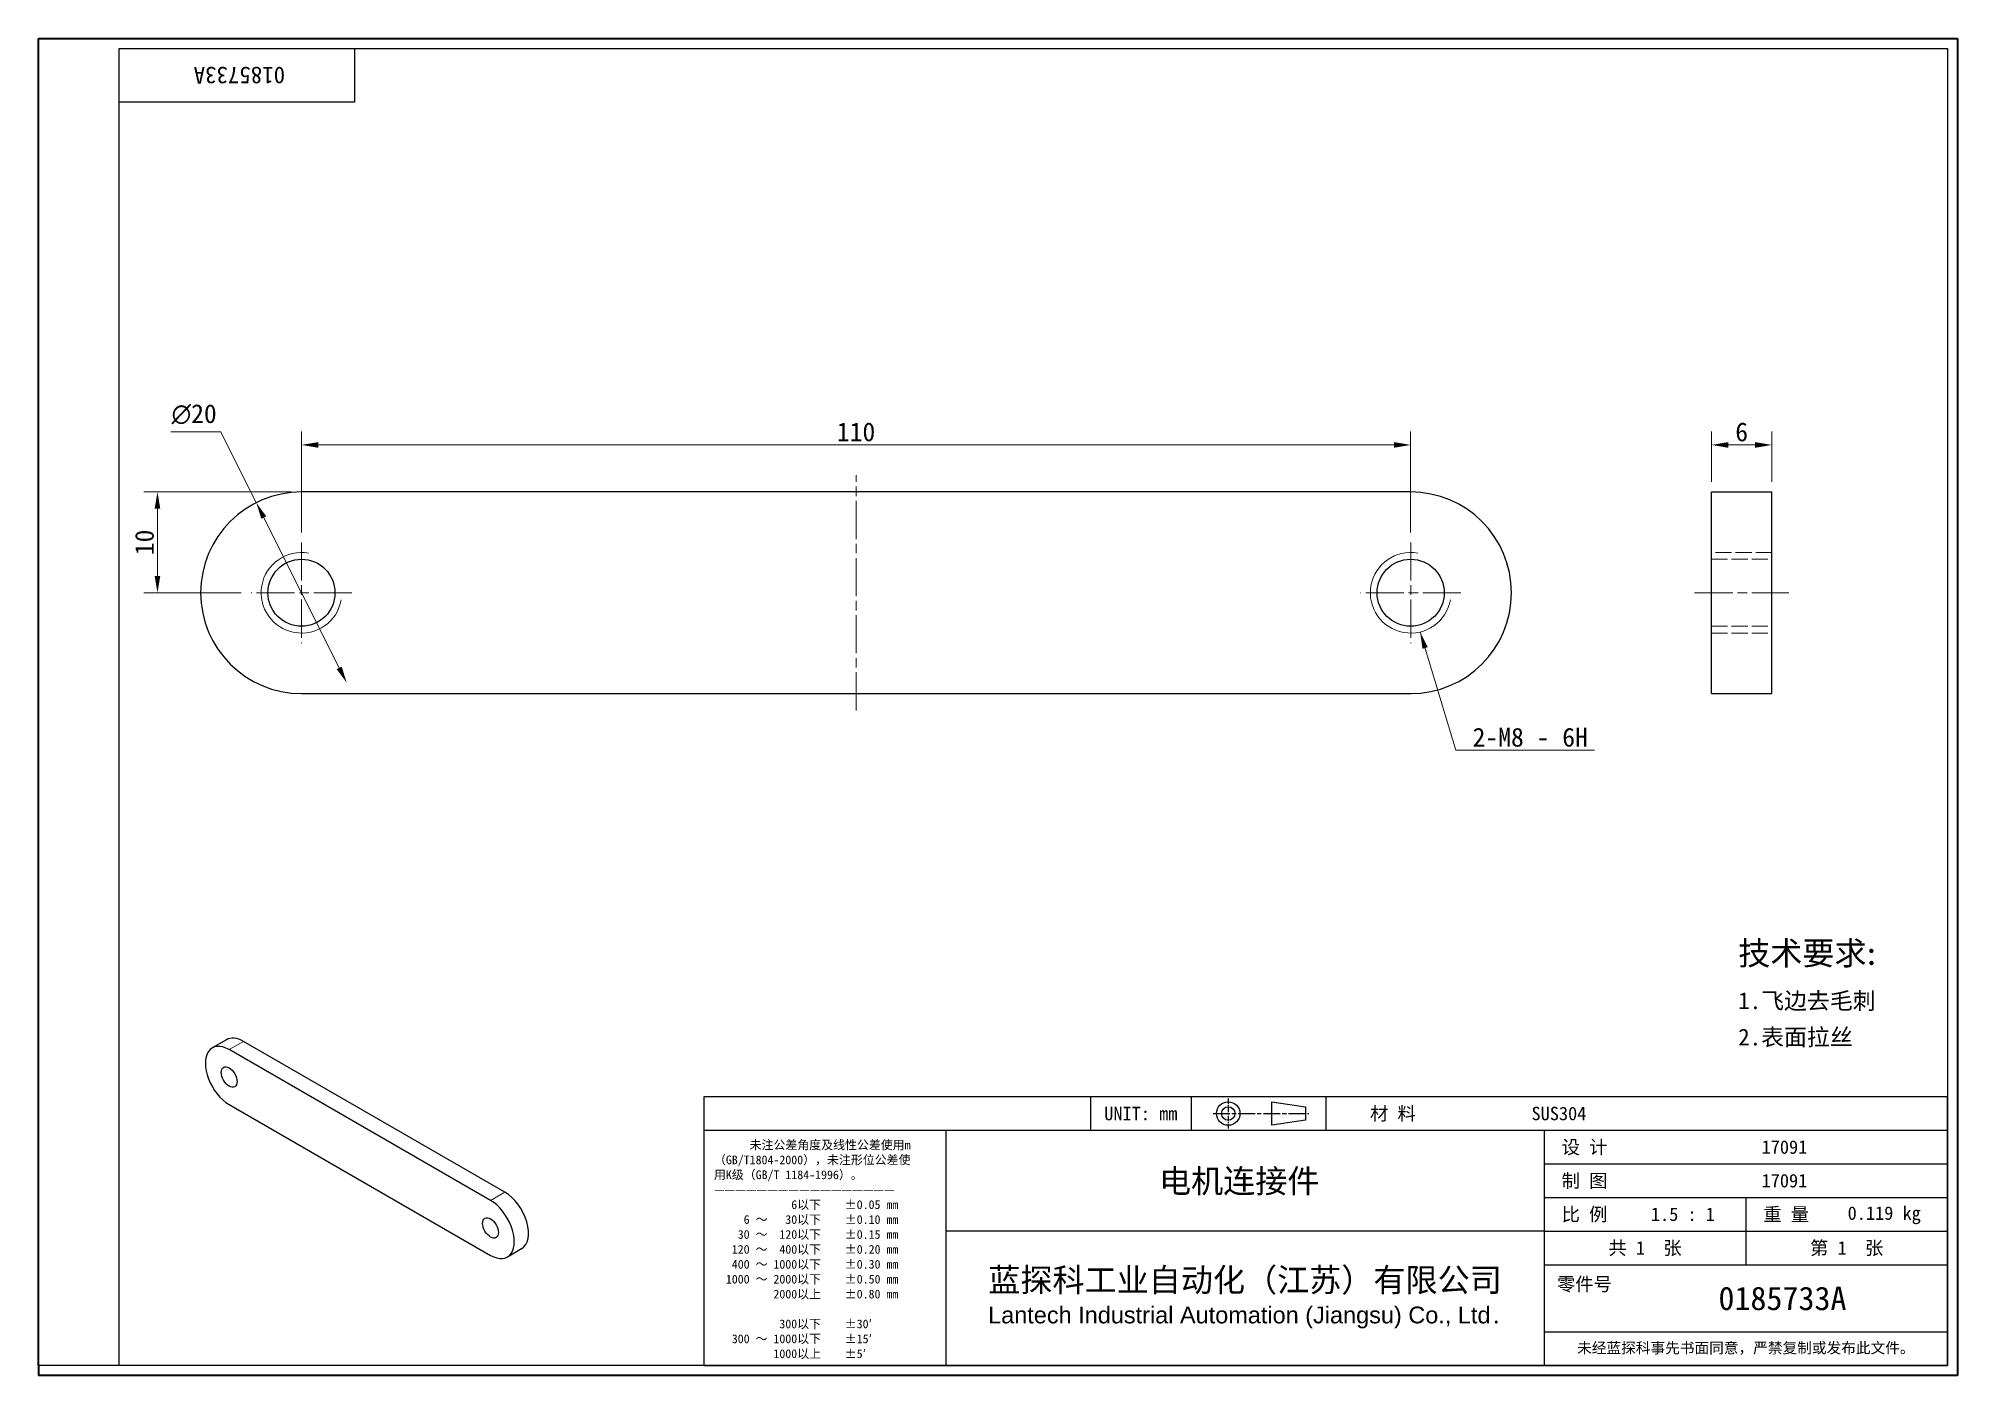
# Model space of a CAD drawing. Header units: millimetres. Extents: x 4 to 194, y 4 to 136.
import ezdxf
from ezdxf.enums import TextEntityAlignment as Align

# ---------------------------------------------------------------- set-up
doc = ezdxf.new("R2010")
doc.units = ezdxf.units.MM
doc.header["$LTSCALE"] = 0.666667
doc.linetypes.add('CHAIN', pattern=[0.3543, 0.2362, -0.0295, 0.0591, -0.0295])
doc.linetypes.add('DASHED', pattern=[0.2067, 0.1654, -0.0413])
for name, color, linetype, lineweight in [('1', 7, 'Continuous', 18), ('可见 (ISO)', 7, 'Continuous', 25), ('可见窄的 (ISO)', 7, 'Continuous', 18), ('图框 (ISO)', 7, 'Continuous', 35), ('标题 (ISO)', 7, 'Continuous', 25)]:
    doc.layers.add(name, color=color, linetype=linetype, lineweight=lineweight)
for name, color, linetype, lineweight, true_color in [('中心标记 (ISO)', 1, 'CHAIN', 18, 0xff0000), ('中心线 (ISO)', 1, 'CHAIN', 18, 0xff0000), ('尺寸 (ISO)', 7, 'Continuous', 18, 0x008000), ('符号 (ISO)', 7, 'Continuous', 18, 0x008000), ('隐藏 (ISO)', 5, 'DASHED', 18, 0x0000ff)]:
    doc.layers.add(name, color=color, linetype=linetype, lineweight=lineweight, true_color=true_color)
doc.styles.add('文本样式164', font='SimSun.ttf')
doc.styles.add('文本样式165', font='SimSun.ttf')
doc.styles.add('文本样式74', font='SimSun.ttf')
doc.styles.add('最新国标', font='simfang.ttf')
doc.styles.add('注释文本 (ISO)', font='simfang.ttf')
doc.dimstyles.new('默认 (GB)', dxfattribs={"dimscale": 0.666667, "dimtxt": 2.8, "dimasz": 2.5, "dimexe": 2, "dimexo": 1.5, "dimgap": 0.5, "dimtad": 1, "dimtoh": 1, "dimdsep": 46, "dimtxsty": '最新国标', "dimcen": 0.09, "dimdle": 10, "dimclrd": 256, "dimclre": 256, "dimclrt": 256, "dimaunit": 1, "dimadec": 3, "dimazin": 2, "dimtfac": 0.535714, "dimtdec": 3, "dimtmove": 0, "dimatfit": 3, "dimfxl": 0, "dimtolj": 1, "dimlwd": -1, "dimlwe": -1, "dimarcsym": 0})
doc.dimstyles.new('默认 (GB)$7', dxfattribs={"dimscale": 0.666667, "dimtxt": 2.8, "dimasz": 2.5, "dimexe": 2, "dimexo": 1.5, "dimgap": 0.5, "dimtad": 1, "dimtoh": 1, "dimdsep": 46, "dimtxsty": '最新国标', "dimcen": 0.09, "dimdle": 10, "dimclrd": 256, "dimclre": 256, "dimclrt": 256, "dimaunit": 1, "dimadec": 3, "dimazin": 2, "dimtfac": 0.535714, "dimtdec": 3, "dimtmove": 0, "dimatfit": 3, "dimfxl": 0, "dimtolj": 1, "dimlwd": -1, "dimlwe": -1, "dimarcsym": 0})

# ---------------------------------------------------------------- blocks, each defined once
blk = doc.blocks.new('图框 最新国标')
at = {"layer": '图框 (ISO)'}
for p, q in [((6, 7), (6, 204.5)), ((6, 204.5), (291.5, 204.5)), ((291.5, 204.5), (291.5, 5.5)), ((6, 7), (6, 5.5)), ((6, 7), (6, 5.5)), ((291.5, 5.5), (6, 5.5))]:
    blk.add_line(p, q, dxfattribs=at)
at = {"layer": '图框 (ISO)', "color": 7, "linetype": 'Continuous', "lineweight": 25}
for p, q in [((18, 203), (290, 203)), ((18, 7), (18, 203)), ((18, 203), (290, 203)), ((53, 203), (53, 195)), ((290, 203), (290, 7)), ((290, 203), (290, 7)), ((53, 195), (18, 195)), ((290, 7), (6, 7)), ((290, 7), (18, 7))]:
    blk.add_line(p, q, dxfattribs=at)
at = {"layer": '图框 (ISO)', "style": '文本样式74'}
blk.add_attdef('零件代号_001', (42.7, 200.25), '', height=2.5, rotation=180, dxfattribs=at)
blk = doc.blocks.new('标题栏 最新国标')
at = {"layer": '标题 (ISO)'}
for p, q in [((381.98, -183.84), (196.98, -183.84)), ((196.98, -183.84), (196.98, -223.84)), ((254.48, -183.84), (254.48, -188.84)), ((269.48, -183.84), (269.48, -188.84)), ((281.48, -188.09), (281.48, -184.59)), ((281.48, -184.59), (286.48, -185.34)), ((286.48, -185.34), (286.48, -187.34)), ((289.48, -183.84), (289.48, -188.84)), ((381.98, -223.84), (381.98, -183.84)), ((383.48, -183.84), (383.48, -225.34)), ((286.48, -187.34), (281.48, -188.09)), ((196.98, -188.84), (381.98, -188.84)), ((232.98, -188.84), (232.98, -223.84)), ((321.98, -188.84), (321.98, -223.84)), ((321.98, -193.84), (381.98, -193.84)), ((321.98, -198.84), (381.98, -198.84)), ((351.98, -198.84), (351.98, -208.84)), ((321.98, -203.84), (232.98, -203.84)), ((321.98, -203.84), (381.98, -203.84)), ((321.98, -208.84), (381.98, -208.84)), ((321.98, -218.84), (381.98, -218.84)), ((196.98, -223.84), (381.98, -223.84)), ((383.48, -225.34), (196.98, -225.34))]:
    blk.add_line(p, q, dxfattribs=at)
at = {"layer": '标题 (ISO)', "linetype": 'CHAIN', "ltscale": 5.000333}
blk.add_line((274.98, -184.09), (274.98, -188.59), dxfattribs=at)
at = {"layer": '标题 (ISO)', "linetype": 'CHAIN', "ltscale": 15.834605}
blk.add_line((272.73, -186.34), (286.98, -186.34), dxfattribs=at)
at = {"layer": '标题 (ISO)'}
for radius in [1.75, 1]:
    blk.add_circle((274.98, -186.34), radius, dxfattribs=at)
at = {"layer": '1', "style": '文本样式164'}
for s, p in [('UNIT: mm', (261.98, -186.34)), ('材 料', (299.48, -186.34)), ('设 计', (327.98, -191.34)), ('制 图', (327.98, -196.34)), ('比 例', (327.98, -201.34)), ('重 量', (357.98, -201.34)), ('共 1  张', (336.98, -206.34)), ('第 1  张', (366.98, -206.34))]:
    blk.add_text(s, height=2, dxfattribs=at).set_placement(p, align=Align.MIDDLE_CENTER)
at = {"layer": '标题 (ISO)', "style": '注释文本 (ISO)'}
for s, insert, char_height, attachment_point, line_spacing_factor in [('\\fSimSun|b0|i0;{\\H1.3000;      未注公差角度及线性公差使用m\\P}\\fSimSun|b0|i0;{\\H1.3000;（GB/T1804-2000），未注形位公差使\\P}\\fSimSun|b0|i0;{\\H1.3000;用K级（GB/T 1184-1996）。\\P}\\fSimSun|b0|i0;{\\H1.3000;—————————————————\\P}\\fSimSun|b0|i0;{\\H1.3000;             6以下    ±0.05 mm\\P}\\fSimSun|b0|i0;{\\H1.3000;     6 ～   30以下    ±0.10 mm\\P}\\fSimSun|b0|i0;{\\H1.3000;    30 ～  120以下    ±0.15 mm\\P}\\fSimSun|b0|i0;{\\H1.3000;   120 ～  400以下    ±0.20 mm\\P}\\fSimSun|b0|i0;{\\H1.3000;   400 ～ 1000以下    ±0.30 mm\\P}\\fSimSun|b0|i0;{\\H1.3000;  1000 ～ 2000以下    ±0.50 mm\\P}\\fSimSun|b0|i0;{\\H1.3000;          2000以上    ±0.80 mm\\P}\\fSimSun|b0|i0;{\\H1.3000;\\P}\\fSimSun|b0|i0;{\\H1.3000;           300以下    ±30′\\P}\\fSimSun|b0|i0;{\\H1.3000;   300 ～ 1000以下    ±15′\\P}\\fSimSun|b0|i0;{\\H1.3000;          1000以上    ±5′}', (198.48, -206.63), 1.3, 4, 1.023913), ('{\\fMicrosoft YaHei|b0|i0|c134|p34;\\H1.75x;蓝探科工业自动化（江苏）有限公司\\P\\fArial|b0|i0|c0|p34;\\H0.71429x;Lantech Industrial Automation (Jiangsu) Co., Ltd\\fFangSong|b0|i0|c134|p49;.\\H1.15195x; }', (277.48, -213.84), 2, 5, 0.978695)]:
    blk.add_mtext(s, dxfattribs=dict(at, insert=insert, char_height=char_height, attachment_point=attachment_point, line_spacing_factor=line_spacing_factor))
at = {"layer": '标题 (ISO)', "attachment_point": 5, "style": '注释文本 (ISO)'}
for s, insert, char_height in [('\\fFangSong|b0|i0;零件号', (327.98, -211.84), 2), ('\\fSimSun|b0|i0;{\\H1.6000;未经蓝探科事先书面同意，严禁复制或发布此文件。}', (351.98, -221.34), 1.6)]:
    blk.add_mtext(s, dxfattribs=dict(at, insert=insert, char_height=char_height))
at = {"layer": '标题 (ISO)'}
for tag, p, height, style in [('材料_001', (320.09, -187.33), 2, '注释文本 (ISO)'), ('设计人_001', (354.32, -192.33), 2, '注释文本 (ISO)'), ('库存编号_001', (264.69, -198.14), 3.5, '文本样式165'), ('设计人_001', (354.32, -197.33), 2, '注释文本 (ISO)'), ('视图比例_001', (337.86, -202.33), 2, '注释文本 (ISO)'), ('质量\\P3;_001', (367.12, -202.16), 2, '注释文本 (ISO)'), ('零件代号_001', (347.9, -215.59), 3.5, '文本样式165')]:
    blk.add_attdef(tag, p, '', height=height, dxfattribs=dict(at, style=style))
blk = doc.blocks.new('*D5')
at = {"layer": 'Defpoints', "color": 0, "transparency": 16777216}
for p in [(140.09, 96), (30.09, 86.32), (140.09, 86.32)]:
    blk.add_point(p, dxfattribs=at)
at = {"layer": '尺寸 (ISO)', "color": 116, "true_color": 0x00803f, "transparency": 16777216}
for p, q in [((30.09, 87.32), (30.09, 97.33)), ((140.09, 87.32), (140.09, 97.33)), ((31.76, 96), (138.43, 96))]:
    blk.add_line(p, q, dxfattribs=at)
for points in [[(31.76, 96.28), (31.76, 95.72), (30.09, 96)], [(138.43, 96.28), (138.43, 95.72), (140.09, 96)]]:
    blk.add_solid(points, dxfattribs=at)
at = {"layer": '尺寸 (ISO)', "transparency": 16777216, "insert": (85.09, 97.28), "char_height": 1.867, "attachment_point": 5, "style": '最新国标'}
blk.add_mtext('\\A1;110', dxfattribs=at)
blk = doc.blocks.new('*D6')
at = {"layer": 'Defpoints', "color": 0, "transparency": 16777216}
for p in [(30.09, 91.33), (15.81, 81.33), (25.1, 81.33)]:
    blk.add_point(p, dxfattribs=at)
at = {"layer": '尺寸 (ISO)', "color": 116, "true_color": 0x00803f, "transparency": 16777216}
for p, q in [((29.09, 91.33), (14.47, 91.33)), ((15.81, 89.67), (15.81, 83)), ((24.1, 81.33), (14.47, 81.33))]:
    blk.add_line(p, q, dxfattribs=at)
for points in [[(15.53, 89.67), (16.09, 89.67), (15.81, 91.33)], [(15.53, 83), (16.09, 83), (15.81, 81.33)]]:
    blk.add_solid(points, dxfattribs=at)
at = {"layer": '尺寸 (ISO)', "transparency": 16777216, "insert": (14.53, 86.33), "char_height": 1.867, "attachment_point": 5, "rotation": 90, "style": '最新国标'}
blk.add_mtext('\\A1;10', dxfattribs=at)
blk = doc.blocks.new('*D7')
at = {"layer": 'Defpoints', "color": 0, "transparency": 16777216}
for p in [(175.92, 96), (169.92, 91.33), (175.92, 91.33)]:
    blk.add_point(p, dxfattribs=at)
at = {"layer": '尺寸 (ISO)', "color": 116, "true_color": 0x00803f, "transparency": 16777216}
for p, q in [((169.92, 92.33), (169.92, 97.33)), ((175.92, 92.33), (175.92, 97.33)), ((171.59, 96), (174.25, 96))]:
    blk.add_line(p, q, dxfattribs=at)
for points in [[(171.59, 96.28), (171.59, 95.72), (169.92, 96)], [(174.25, 96.28), (174.25, 95.72), (175.92, 96)]]:
    blk.add_solid(points, dxfattribs=at)
at = {"layer": '尺寸 (ISO)', "transparency": 16777216, "insert": (172.92, 97.28), "char_height": 1.867, "attachment_point": 5, "style": '最新国标'}
blk.add_mtext('\\A1;6', dxfattribs=at)
blk = doc.blocks.new('*D8')
at = {"layer": 'Defpoints', "color": 0, "transparency": 16777216}
for p in [(25.61, 90.27), (34.58, 72.4)]:
    blk.add_point(p, dxfattribs=at)
at = {"layer": '尺寸 (ISO)', "color": 116, "true_color": 0x00803f, "transparency": 16777216}
for p, q in [((22.08, 97.3), (17.15, 97.3)), ((25.61, 90.27), (22.08, 97.3)), ((33.83, 73.88), (26.35, 88.78))]:
    blk.add_line(p, q, dxfattribs=at)
for points in [[(26.6, 88.91), (26.11, 88.66), (25.61, 90.27)], [(34.08, 74.01), (33.58, 73.76), (34.58, 72.4)]]:
    blk.add_solid(points, dxfattribs=at)
at = {"layer": '尺寸 (ISO)', "transparency": 16777216, "insert": (19.45, 99.04), "char_height": 1.8667, "attachment_point": 5, "style": '最新国标'}
blk.add_mtext('\\A1;\\fAIGDT|b0|i0;n\\fFangSong|b0|i0;20', dxfattribs=at)

msp = doc.modelspace()

# ---------------------------------------------------------------- linework, layer by layer
at = {"layer": '中心标记 (ISO)', "ltscale": 23.990969}
for p, q in [((30.0918, 86.3228), (30.0918, 76.3425)), ((140.0918, 86.3228), (140.0918, 76.3425)), ((35.082, 81.3326), (25.1016, 81.3326)), ((145.082, 81.3326), (135.1016, 81.3326))]:
    msp.add_line(p, q, dxfattribs=at)
at = {"layer": '中心线 (ISO)', "ltscale": 23.990969}
for p, q in [((85.0918, 69.666), (85.0918, 92.9993)), ((168.2529, 81.3326), (177.5862, 81.3326))]:
    msp.add_line(p, q, dxfattribs=at)
at = {"layer": '可见 (ISO)'}
for p, q in [((140.0918, 91.3326), (30.0918, 91.3326)), ((169.9196, 71.3326), (169.9196, 91.3326)), ((169.9196, 91.3326), (175.9196, 91.3326)), ((175.9196, 71.3326), (175.9196, 91.3326)), ((30.0918, 71.3326), (140.0918, 71.3326)), ((169.9196, 71.3326), (175.9196, 71.3326)), ((22.6616, 36.9944), (21.2473, 36.1779)), ((50.2555, 21.8602), (24.3282, 36.8293)), ((48.8413, 21.0437), (22.914, 36.0128)), ((22.914, 30.5695), (48.8413, 15.6004)), ((51.9221, 16.2518), (50.5079, 15.4353))]:
    msp.add_line(p, q, dxfattribs=at)
for centre in [(30.0918, 81.3326), (140.0918, 81.3326)]:
    msp.add_circle(centre, 3.3235, dxfattribs=at)
for centre, start, end in [((30.0918, 81.3326), 90, 270), ((140.0918, 81.3326), 270, 90)]:
    msp.add_arc(centre, 10, start, end, dxfattribs=at)
for centre, major_axis, start_param, end_param in [((22.914, 33.2912), (-1.6667, 2.8868), 5.49778714, 8.6393798), ((24.3282, 34.1077), (-1.6667, 2.8868), 5.49778714, 6.28318531), ((48.8413, 18.3221), (1.6667, -2.8868), 5.49778714, 8.6393798), ((50.2555, 19.1386), (1.6667, -2.8868), 0, 2.35619449)]:
    msp.add_ellipse(centre, major_axis=major_axis, ratio=0.57735027, start_param=start_param, end_param=end_param, dxfattribs=at)
for centre in [(22.914, 33.2912), (48.8413, 18.3221)]:
    msp.add_ellipse(centre, major_axis=(0.5539, -0.9594), ratio=0.57735027, dxfattribs=at)
at = {"layer": '可见窄的 (ISO)'}
for p, q in [((24.3282, 36.8293), (22.914, 36.0128)), ((50.2555, 21.8602), (48.8413, 21.0437))]:
    msp.add_line(p, q, dxfattribs=at)
for centre in [(30.0918, 81.3326), (140.0918, 81.3326)]:
    msp.add_arc(centre, 4, 80, 350, dxfattribs=at)
at = {"layer": '隐藏 (ISO)', "ltscale": 14.513788}
for p, q in [((175.9196, 85.3326), (169.9196, 85.3326)), ((169.9196, 84.6561), (175.9196, 84.6561)), ((169.9196, 78.0091), (175.9196, 78.0091)), ((169.9196, 77.3326), (175.9196, 77.3326))]:
    msp.add_line(p, q, dxfattribs=at)

# ---------------------------------------------------------------- block references
at = {"xscale": 0.6666666666666666, "yscale": 0.6666666666666666, "zscale": 0.6666666666666666}
msp.add_blockref('图框 最新国标', (0, 0), dxfattribs=at).add_auto_attribs({'零件代号_001': '0185733A'})
ref = msp.add_blockref('标题栏 最新国标', (-61.3217, 153.8962), dxfattribs=dict(xscale=0.6666666666666666, yscale=0.6666666666666666, zscale=0.6666666666666666))
ref.add_attrib('零件代号_001', '0185733A', (170.6136, 10.1667), dxfattribs={"layer": '标题 (ISO)', "height": 2.33333, "style": '文本样式165'})
ref.add_attrib('库存编号_001', '电机连接件', (115.135, 21.8007), dxfattribs={"layer": '标题 (ISO)', "height": 2.33333, "style": '文本样式165'})
ref.add_attrib('质量\\P3;_001', '0.119 kg', (183.4248, 19.1219), dxfattribs={"layer": '标题 (ISO)', "height": 1.33333, "style": '注释文本 (ISO)'})
ref.add_attrib('视图比例_001', '1.5 : 1', (163.9162, 19.0114), dxfattribs={"layer": '标题 (ISO)', "height": 1.33333, "style": '注释文本 (ISO)'})
ref.add_attrib('设计人_001', '17091', (174.8914, 25.6743), dxfattribs={"layer": '标题 (ISO)', "height": 1.33333, "style": '注释文本 (ISO)'})
ref.add_attrib('设计人_001', '17091', (174.8914, 22.341), dxfattribs={"layer": '标题 (ISO)', "height": 1.33333, "style": '注释文本 (ISO)'})
ref.add_attrib('材料_001', 'SUS304', (152.0743, 29.0076), dxfattribs={"layer": '标题 (ISO)', "height": 1.33333, "style": '注释文本 (ISO)'})

# ---------------------------------------------------------------- texts
at = {"layer": '符号 (ISO)'}
for s, insert, char_height, width, attachment_point, line_spacing_factor, style in [('2-M8 - 6H', (146.2345, 66.0403), 1.86667, 12.701193, 7, 0.49, '最新国标'), ('{\\H1.74997x;技术要求\\fCalibri|b0|i0|c0|p34;:\\fFangSong|b0|i0|c134|p49;\\P\\H0.71431x;1.飞边去毛刺\\P2.表面拉丝}', (172.5762, 41.49), 1.333333, 14.97076, 4, 1.298045, '注释文本 (ISO)')]:
    msp.add_mtext(s, dxfattribs=dict(at, insert=insert, char_height=char_height, width=width, attachment_point=attachment_point, line_spacing_factor=line_spacing_factor, style=style))

# ---------------------------------------------------------------- dimensions: what is measured, and where the dimension line sits
at = {"layer": '尺寸 (ISO)', "color": 116, "true_color": 0x00803f}
dim = msp.add_diameter_dim_2p(p1=(34.5773, 72.3951), p2=(25.6062, 90.2702), text='\\fAIGDT|b0|i0;n\\fFangSong|b0|i0;20', dimstyle='默认 (GB)', override={"dimgap": 0.5, "dimtih": 1, "dimdec": 2, "dimlfac": 1, "dimtol": 0, "dimlim": 0, "dimtp": 0, "dimtm": 0, "dimtdec": 3, "dimatfit": 2}, dxfattribs=at)
dim.commit()
dim.dimension.update_dxf_attribs({"geometry": '*D8', "text_midpoint": (19.4453, 97.3013), "dimtype": 163})
for base, p1, p2, angle, picture, middle in [((140.0918, 95.9993), (30.0918, 86.3228), (140.0918, 86.3228), 180, '*D5', (85.0918, 95.9993)), ((175.9196, 95.9993), (169.9196, 91.3326), (175.9196, 91.3326), 180, '*D7', (172.9196, 95.9993)), ((15.8083, 81.3326), (30.0918, 91.3326), (25.1016, 81.3326), 90, '*D6', (15.8083, 86.3326))]:
    dim = msp.add_linear_dim(base=base, p1=p1, p2=p2, angle=angle, dimstyle='默认 (GB)', override={"dimgap": 0.5, "dimtoh": 0, "dimdec": 2, "dimtol": 0, "dimlim": 0, "dimtp": 0, "dimtm": 0, "dimtdec": 3, "dimtofl": 0, "dimatfit": 1}, dxfattribs=at)
    dim.commit()
    dim.dimension.update_dxf_attribs({"geometry": picture, "text_midpoint": middle, "dimtype": 160})

# ---------------------------------------------------------------- leaders
at = {"layer": '符号 (ISO)', "annotation_type": 0, "has_hookline": 1, "hookline_direction": 0, "text_width": 12.096}
msp.add_leader([(141.0392, 77.4464), (144.5679, 65.7292), (146.2345, 65.7292)], dimstyle='默认 (GB)$7', override={"dimgap": 0, "dimtad": 1}, dxfattribs=at)

doc.saveas('drawing.dxf')
